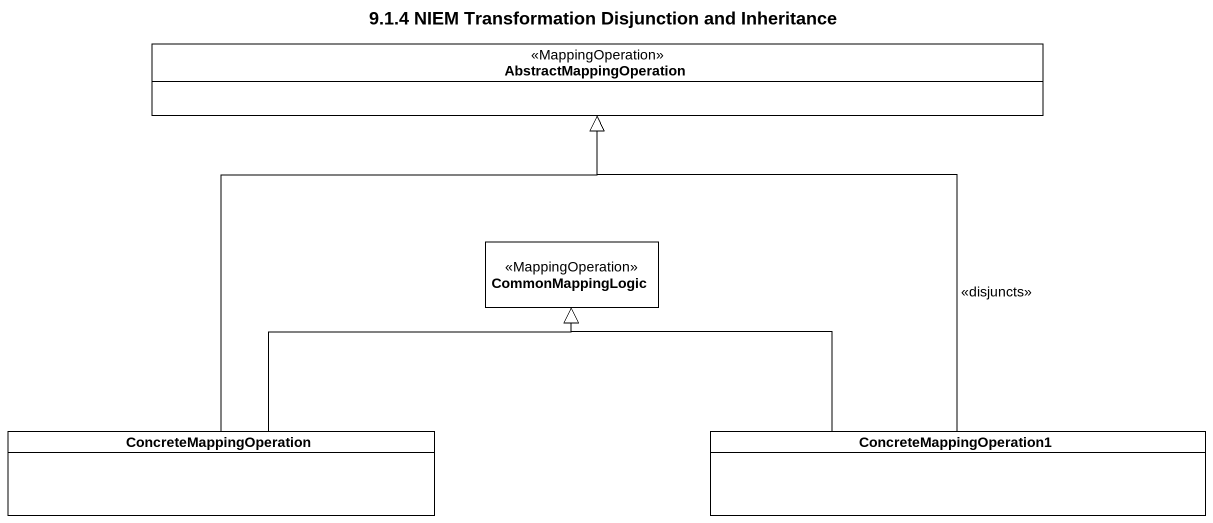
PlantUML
@startuml
title 9.1.4 NIEM Transformation Disjunction and Inheritance
hide circle
hide empty members
class AbstractMappingOperation <<MappingOperation>>
class CommonMappingLogic <<MappingOperation>>
class ConcreteMappingOperation
class ConcreteMappingOperation1
ConcreteMappingOperation -up-|> AbstractMappingOperation
ConcreteMappingOperation -right-|> CommonMappingLogic
ConcreteMappingOperation1 -up-|> AbstractMappingOperation : <<disjuncts>>
ConcreteMappingOperation1 -left-|> CommonMappingLogic
@enduml
